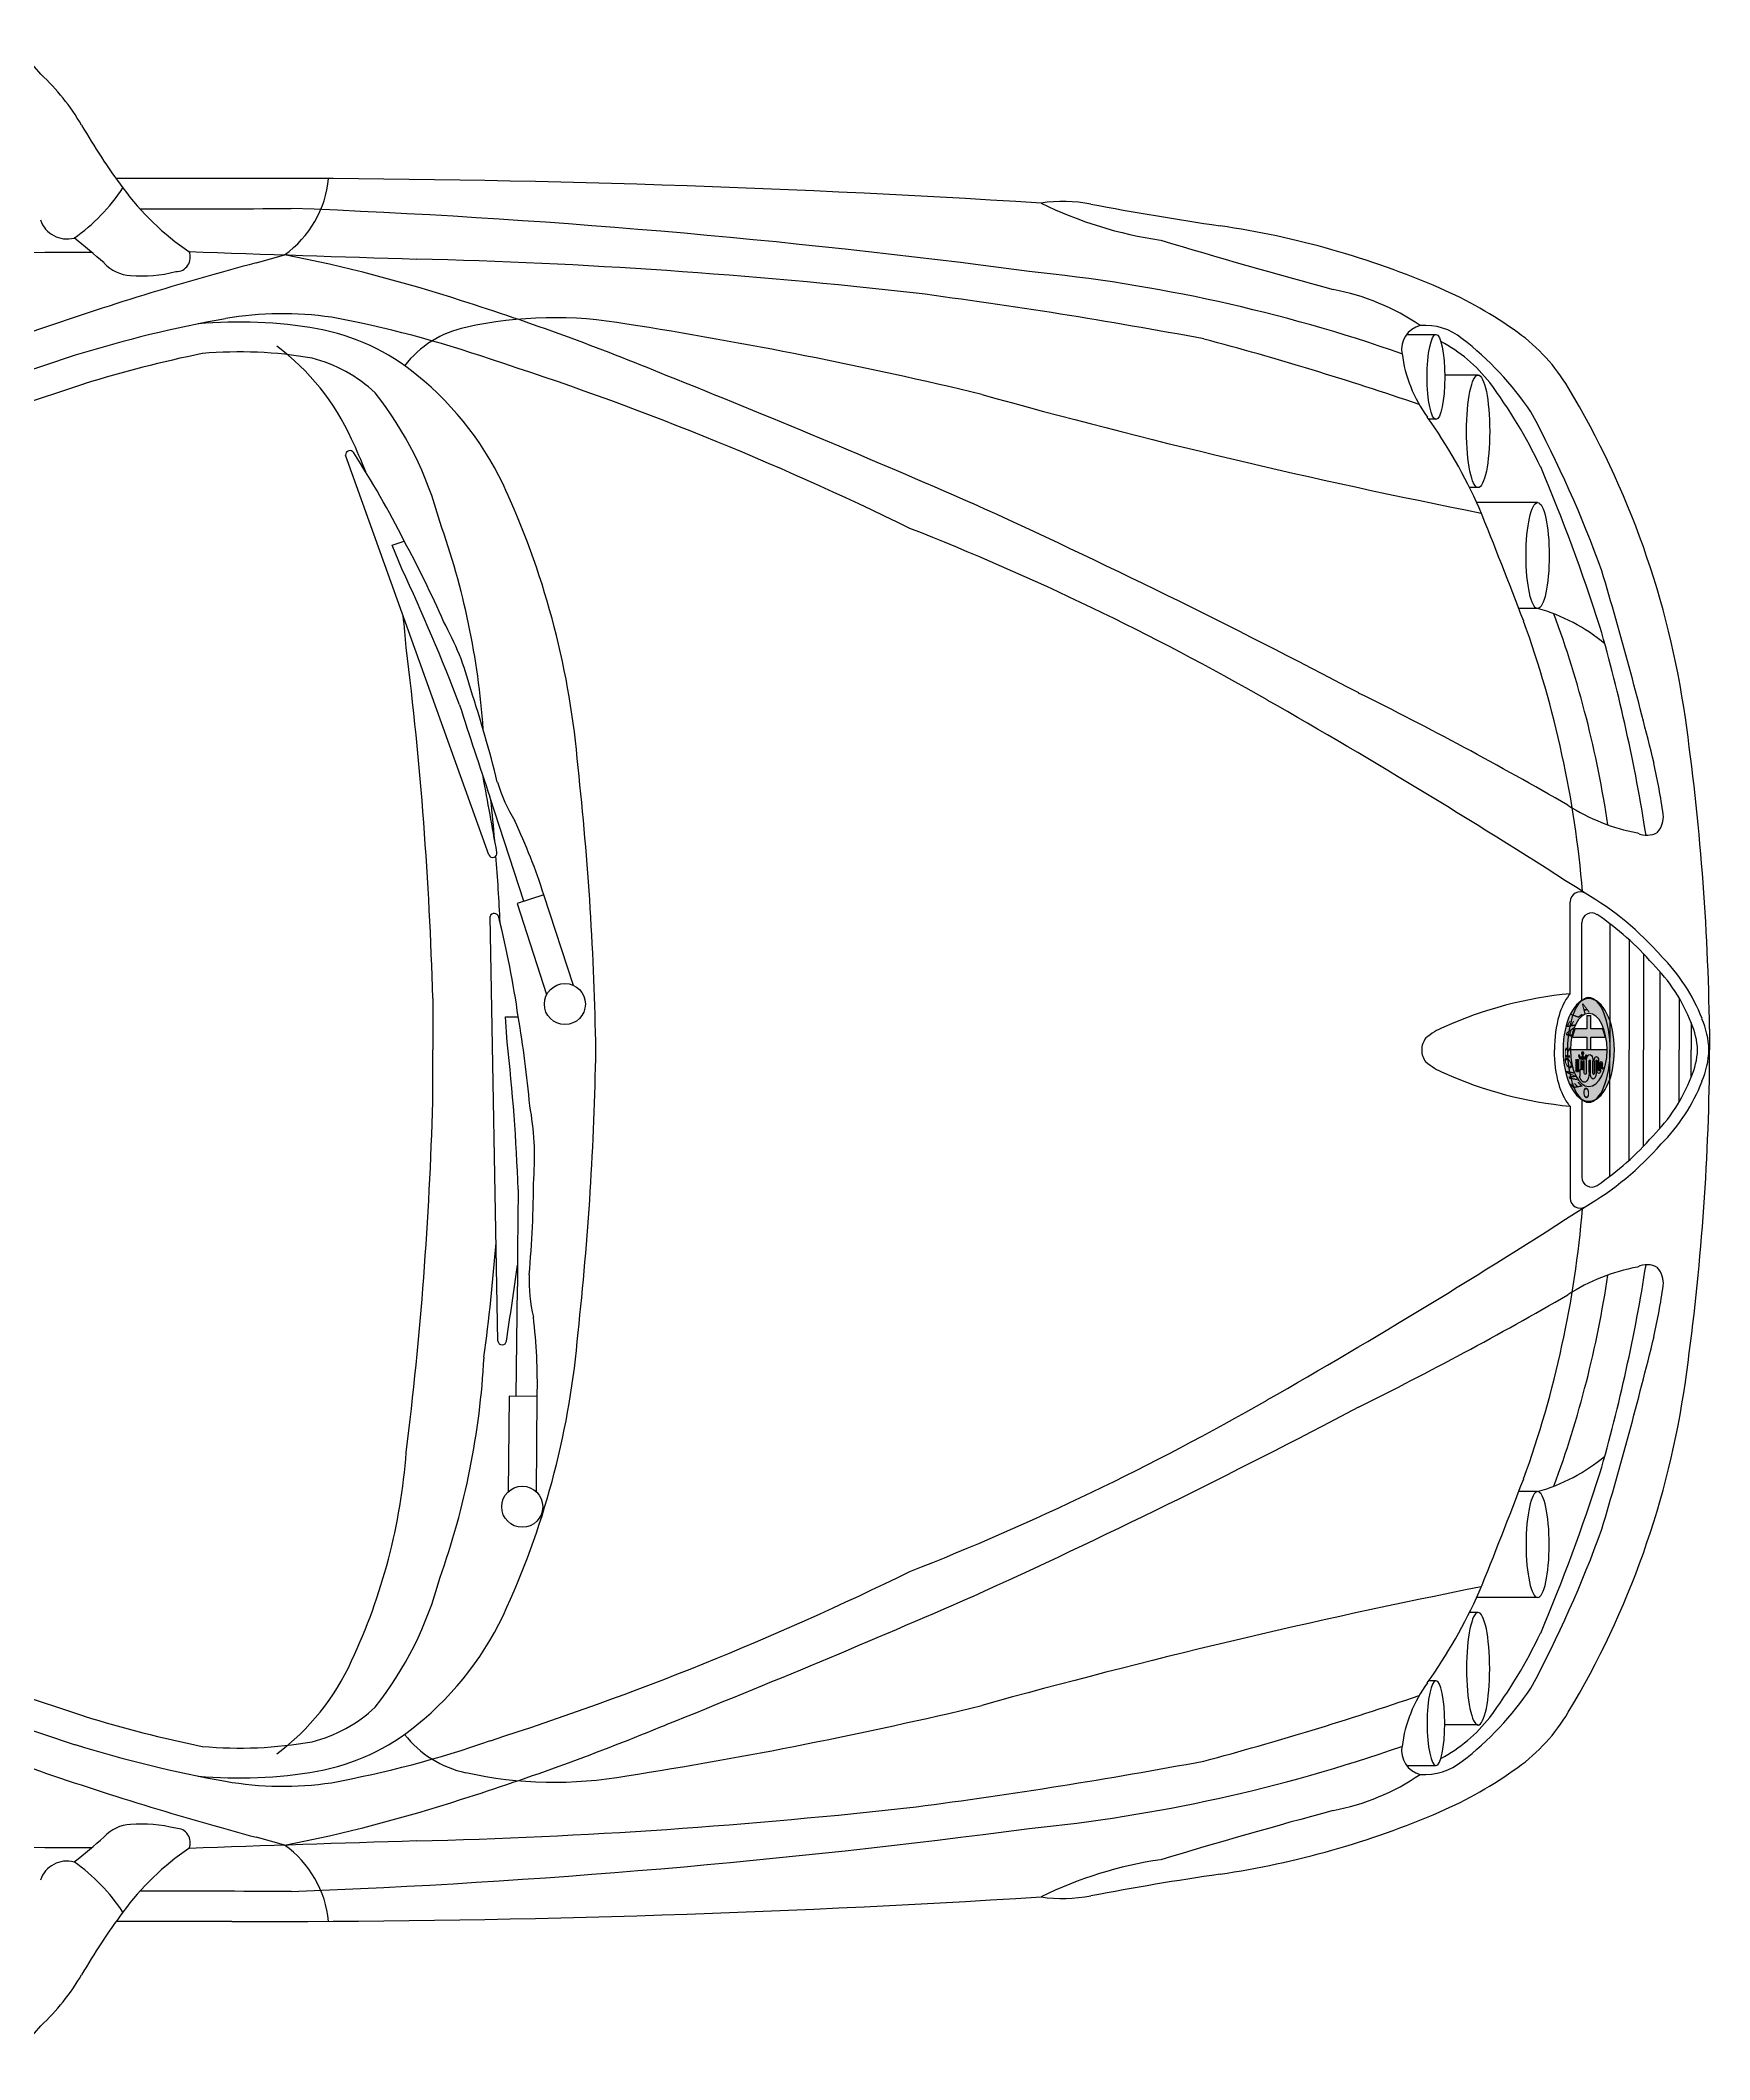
# Model space of a CAD drawing. Header units: inches. Extents: x 2610 to 3060, y 1152 to 1969.
# Drawn here: x 2802.9 to 2848.1, y 1223.1 to 1277.9 of the extents above; entities that cross this region are included whole.
import ezdxf

# ---------------------------------------------------------------- set-up
doc = ezdxf.new("R2010")
doc.units = ezdxf.units.IN
doc.header["$MEASUREMENT"] = 0
doc.styles.add('ALFA', font='')
doc.styles.get('ALFA').set_extended_font_data('Arial Black')

# ---------------------------------------------------------------- blocks, each defined once
blk = doc.blocks.new('A$C670E5B59')
h = blk.add_hatch(color=256)
edge = h.paths.add_edge_path()
edge.add_ellipse((121.2, 1014.4), major_axis=(0, 51.5), ratio=0.5, start_angle=0, end_angle=360, ccw=False)
edge = h.paths.add_edge_path(flags=16)
edge.add_ellipse((121.2, 1014.4), major_axis=(0, 36.7), ratio=0.5, start_angle=0, end_angle=360, ccw=False)
h = blk.add_hatch(color=256)
edge = h.paths.add_edge_path(flags=16)
edge.add_ellipse((125.8, 1026.7), major_axis=(0, 1.77), ratio=0.5, start_angle=173.0752, end_angle=255.4624)
edge.add_line((126.7, 1026.3), (126.7, 1034.4))
edge.add_line((126.7, 1034.4), (127.7, 1034.4))
edge.add_line((127.7, 1034.4), (127.7, 1026.6))
edge.add_ellipse((129, 1027.4), major_axis=(0, 2.59), ratio=0.5, start_angle=109.0926, end_angle=187.0138)
edge.add_line((129.1, 1024.9), (129.1, 1034.3))
edge.add_line((129.1, 1034.3), (130.2, 1034.3))
edge.add_line((130.2, 1034.3), (130.2, 1040.6))
edge.add_line((130.2, 1040.6), (130.5, 1040.6))
edge.add_line((130.5, 1040.6), (130.5, 1041.4))
edge.add_ellipse((124.8, 1033.3), major_axis=(0, 13.9), ratio=0.5, start_angle=-54.3478, end_angle=-19.2121)
edge.add_ellipse((125.8, 1034.9), major_axis=(0, 11.8), ratio=0.5, start_angle=-12.9228, end_angle=16.0502)
edge.add_ellipse((125.4, 1037.7), major_axis=(0, 8.91), ratio=0.5, start_angle=16.0502, end_angle=75.0584)
edge.add_ellipse((128.6, 1036.1), major_axis=(0, 15.4), ratio=0.5, start_angle=75.465, end_angle=87.697)
edge.add_line((120.9, 1036.8), (120.9, 1025.5))
edge.add_ellipse((120.3, 1025.5), major_axis=(0, 1.15), ratio=0.5, start_angle=90, end_angle=270, ccw=False)
edge.add_line((119.7, 1025.5), (119.7, 1037.8))
edge.add_ellipse((116.8, 1037.8), major_axis=(0, 5.81), ratio=0.5, start_angle=-90, end_angle=90)
edge.add_line((113.9, 1037.8), (113.9, 1025.6))
edge.add_ellipse((113.4, 1025.6), major_axis=(0, 1.07), ratio=0.5, start_angle=90, end_angle=270, ccw=False)
edge.add_line((112.8, 1025.6), (112.8, 1034.5))
edge.add_ellipse((111.1, 1034.5), major_axis=(0, 3.44), ratio=0.5, start_angle=-90, end_angle=90)
edge.add_line((109.4, 1034.5), (109.4, 1028.6))
edge.add_ellipse((108.9, 1028.6), major_axis=(0, 1.07), ratio=0.5, start_angle=90, end_angle=270, ccw=False)
edge.add_line((108.3, 1028.6), (108.3, 1032.3))
edge.add_ellipse((107.5, 1032.1), major_axis=(0, 1.57), ratio=0.5, start_angle=-83.4027, end_angle=2.5647)
edge.add_ellipse((107.7, 1031.3), major_axis=(0, 2.37), ratio=0.5, start_angle=8.9401, end_angle=73.4184)
edge.add_ellipse((107.6, 1030.3), major_axis=(0, 2.63), ratio=0.5, start_angle=369.3553, end_angle=408.8734, ccw=False)
edge.add_ellipse((107.3, 1032.3), major_axis=(0, 0.606), ratio=0.5, start_angle=277.7314, end_angle=347.0675, ccw=False)
edge.add_line((107.6, 1032.3), (107.6, 1028.6))
edge.add_ellipse((108.9, 1028.6), major_axis=(0, 2.72), ratio=0.5, start_angle=90, end_angle=270)
edge.add_line((110.3, 1028.6), (110.3, 1034.5))
edge.add_ellipse((110.8, 1034.5), major_axis=(0, 0.963), ratio=0.5, start_angle=270, end_angle=450, ccw=False)
edge.add_line((111.3, 1034.5), (111.3, 1025.6))
edge.add_ellipse((113.6, 1025.6), major_axis=(0, 4.59), ratio=0.5, start_angle=90, end_angle=270)
edge.add_line((115.8, 1025.6), (115.8, 1037.8))
edge.add_ellipse((116.4, 1037.8), major_axis=(0, 1.17), ratio=0.5, start_angle=270, end_angle=450, ccw=False)
edge.add_line((117, 1037.8), (117, 1025.6))
edge.add_ellipse((120.3, 1025.6), major_axis=(0, 6.64), ratio=0.5, start_angle=90, end_angle=270)
edge.add_line((123.7, 1025.6), (123.7, 1037.6))
edge.add_ellipse((124.1, 1037.6), major_axis=(0, 0.95), ratio=0.5, start_angle=0, end_angle=90, ccw=False)
edge.add_line((124.1, 1038.6), (125.2, 1038.6))
edge.add_ellipse((125.2, 1037.6), major_axis=(0, 0.95), ratio=0.5, start_angle=270, end_angle=360, ccw=False)
edge.add_line((125.7, 1037.6), (125.7, 1025))
edge.add_line((125.7, 1025), (125.7, 1025))
edge = h.paths.add_edge_path(flags=16)
edge.add_line((124.1, 1019.5), (125, 1021.5))
edge.add_line((125, 1021.5), (126.6, 1021.5))
edge.add_ellipse((127.3, 1022.5), major_axis=(0, 1.72), ratio=0.5, start_angle=123.4845, end_angle=146.5155)
edge.add_line((126.9, 1021), (126.9, 1019.1))
edge.add_ellipse((127.3, 1017.7), major_axis=(0, 1.66), ratio=0.5, start_angle=34.9708, end_angle=325.0292)
edge.add_line((127.8, 1019.1), (127.8, 1021))
edge.add_ellipse((127.3, 1022.5), major_axis=(0, 1.72), ratio=0.5, start_angle=213.4845, end_angle=236.5155)
edge.add_line((128.1, 1021.5), (129.7, 1021.5))
edge.add_line((129.7, 1021.5), (130.5, 1019.5))
edge.add_ellipse((130.9, 1020.1), major_axis=(0, 0.95), ratio=0.5, start_angle=131.3596, end_angle=311.3596)
edge.add_line((131.3, 1020.8), (130.1, 1023.4))
edge.add_line((130.1, 1023.4), (128.1, 1023.4))
edge.add_ellipse((127.3, 1022.5), major_axis=(0, 1.72), ratio=0.5, start_angle=-56.5155, end_angle=56.5155)
edge.add_line((126.6, 1023.4), (124.6, 1023.4))
edge.add_line((124.6, 1023.4), (123.4, 1020.8))
edge.add_ellipse((123.8, 1020.1), major_axis=(0, 0.95), ratio=0.5, start_angle=48.6404, end_angle=228.6404)
h.paths.add_polyline_path([(133.4, 1036.1), (133.4, 1023.9), (131.6, 1023.9), (131.6, 1036.1)], flags=16)
edge = h.paths.add_edge_path(flags=16)
edge.add_ellipse((134, 1032.5), major_axis=(0, 0.952), ratio=0.5, start_angle=0, end_angle=360, ccw=False)
edge = h.paths.add_edge_path(flags=16)
edge.add_ellipse((134, 1035), major_axis=(0, 0.952), ratio=0.5, start_angle=0, end_angle=360, ccw=False)
edge = h.paths.add_edge_path(flags=16)
edge.add_ellipse((134, 1030), major_axis=(0, 0.952), ratio=0.5, start_angle=0, end_angle=360, ccw=False)
edge = h.paths.add_edge_path(flags=16)
edge.add_ellipse((134, 1027.5), major_axis=(0, 0.952), ratio=0.5, start_angle=0, end_angle=360, ccw=False)
edge = h.paths.add_edge_path(flags=16)
edge.add_ellipse((134, 1025), major_axis=(0, 0.952), ratio=0.5, start_angle=0, end_angle=360, ccw=False)
edge = h.paths.add_edge_path()
edge.add_ellipse((121.2, 1014.4), major_axis=(0, 36.7), ratio=0.5, start_angle=-90, end_angle=90, ccw=False)
edge.add_line((139.6, 1014.4), (102.9, 1014.4))
h = blk.add_hatch(color=256)
edge = h.paths.add_edge_path()
edge.add_ellipse((125.8, 1026.7), major_axis=(0, 1.77), ratio=0.5, start_angle=173.0752, end_angle=255.4624)
edge.add_line((126.7, 1026.3), (126.7, 1034.4))
edge.add_line((126.7, 1034.4), (127.7, 1034.4))
edge.add_line((127.7, 1034.4), (127.7, 1026.6))
edge.add_ellipse((129, 1027.4), major_axis=(0, 2.59), ratio=0.5, start_angle=109.0926, end_angle=187.0138)
edge.add_line((129.1, 1024.9), (129.1, 1034.3))
edge.add_line((129.1, 1034.3), (130.2, 1034.3))
edge.add_line((130.2, 1034.3), (130.2, 1040.6))
edge.add_line((130.2, 1040.6), (130.5, 1040.6))
edge.add_line((130.5, 1040.6), (130.5, 1041.4))
edge.add_ellipse((124.8, 1033.3), major_axis=(0, 13.9), ratio=0.5, start_angle=-54.3478, end_angle=-19.2121)
edge.add_ellipse((125.8, 1034.9), major_axis=(0, 11.8), ratio=0.5, start_angle=-12.9228, end_angle=16.0502)
edge.add_ellipse((125.4, 1037.7), major_axis=(0, 8.91), ratio=0.5, start_angle=16.0502, end_angle=75.0584)
edge.add_ellipse((128.6, 1036.1), major_axis=(0, 15.4), ratio=0.5, start_angle=75.465, end_angle=87.697)
edge.add_line((120.9, 1036.8), (120.9, 1025.5))
edge.add_ellipse((120.3, 1025.5), major_axis=(0, 1.15), ratio=0.5, start_angle=90, end_angle=270, ccw=False)
edge.add_line((119.7, 1025.5), (119.7, 1037.8))
edge.add_ellipse((116.8, 1037.8), major_axis=(0, 5.81), ratio=0.5, start_angle=-90, end_angle=90)
edge.add_line((113.9, 1037.8), (113.9, 1025.6))
edge.add_ellipse((113.4, 1025.6), major_axis=(0, 1.07), ratio=0.5, start_angle=90, end_angle=270, ccw=False)
edge.add_line((112.8, 1025.6), (112.8, 1034.5))
edge.add_ellipse((111.1, 1034.5), major_axis=(0, 3.44), ratio=0.5, start_angle=-90, end_angle=90)
edge.add_line((109.4, 1034.5), (109.4, 1028.6))
edge.add_ellipse((108.9, 1028.6), major_axis=(0, 1.07), ratio=0.5, start_angle=90, end_angle=270, ccw=False)
edge.add_line((108.3, 1028.6), (108.3, 1032.3))
edge.add_ellipse((107.5, 1032.1), major_axis=(0, 1.57), ratio=0.5, start_angle=-83.4027, end_angle=2.5647)
edge.add_ellipse((107.7, 1031.3), major_axis=(0, 2.37), ratio=0.5, start_angle=8.9401, end_angle=73.4184)
edge.add_ellipse((107.6, 1030.3), major_axis=(0, 2.63), ratio=0.5, start_angle=369.3553, end_angle=408.8734, ccw=False)
edge.add_ellipse((107.3, 1032.3), major_axis=(0, 0.606), ratio=0.5, start_angle=277.7314, end_angle=347.0675, ccw=False)
edge.add_line((107.6, 1032.3), (107.6, 1028.6))
edge.add_ellipse((108.9, 1028.6), major_axis=(0, 2.72), ratio=0.5, start_angle=90, end_angle=270)
edge.add_line((110.3, 1028.6), (110.3, 1034.5))
edge.add_ellipse((110.8, 1034.5), major_axis=(0, 0.963), ratio=0.5, start_angle=270, end_angle=450, ccw=False)
edge.add_line((111.3, 1034.5), (111.3, 1025.6))
edge.add_ellipse((113.6, 1025.6), major_axis=(0, 4.59), ratio=0.5, start_angle=90, end_angle=270)
edge.add_line((115.8, 1025.6), (115.8, 1037.8))
edge.add_ellipse((116.4, 1037.8), major_axis=(0, 1.17), ratio=0.5, start_angle=-90, end_angle=90, ccw=False)
edge.add_line((117, 1037.8), (117, 1025.6))
edge.add_ellipse((120.3, 1025.6), major_axis=(0, 6.64), ratio=0.5, start_angle=90, end_angle=270)
edge.add_line((123.7, 1025.6), (123.7, 1037.6))
edge.add_ellipse((124.1, 1037.6), major_axis=(0, 0.95), ratio=0.5, start_angle=360, end_angle=450, ccw=False)
edge.add_line((124.1, 1038.6), (125.2, 1038.6))
edge.add_ellipse((125.2, 1037.6), major_axis=(0, 0.95), ratio=0.5, start_angle=270, end_angle=360, ccw=False)
edge.add_line((125.7, 1037.6), (125.7, 1025))
edge.add_line((125.7, 1025), (125.7, 1025))
h = blk.add_hatch(color=256)
h.paths.add_polyline_path([(131.6, 1036.1), (131.9, 1036.1), (131.9, 1023.9), (131.6, 1023.9)])
h.paths.add_polyline_path([(132.6, 1036.1), (133.4, 1036.1), (133.4, 1023.9), (132.6, 1023.9)])
edge = h.paths.add_edge_path()
edge.add_ellipse((134, 1025), major_axis=(0, 0.952), ratio=0.5, start_angle=180, end_angle=360, ccw=False)
edge.add_ellipse((134, 1025), major_axis=(0, 0.952), ratio=0.5, start_angle=0, end_angle=180, ccw=False)
edge = h.paths.add_edge_path()
edge.add_ellipse((134, 1027.5), major_axis=(0, 0.952), ratio=0.5, start_angle=180, end_angle=360, ccw=False)
edge.add_ellipse((134, 1027.5), major_axis=(0, 0.952), ratio=0.5, start_angle=0, end_angle=180, ccw=False)
edge = h.paths.add_edge_path()
edge.add_ellipse((134, 1030), major_axis=(0, 0.952), ratio=0.5, start_angle=180, end_angle=360, ccw=False)
edge.add_ellipse((134, 1030), major_axis=(0, 0.952), ratio=0.5, start_angle=0, end_angle=180, ccw=False)
edge = h.paths.add_edge_path()
edge.add_ellipse((134, 1032.5), major_axis=(0, 0.952), ratio=0.5, start_angle=180, end_angle=360, ccw=False)
edge.add_ellipse((134, 1032.5), major_axis=(0, 0.952), ratio=0.5, start_angle=0, end_angle=180, ccw=False)
edge = h.paths.add_edge_path()
edge.add_ellipse((134, 1035), major_axis=(0, 0.952), ratio=0.5, start_angle=180, end_angle=360, ccw=False)
edge.add_ellipse((134, 1035), major_axis=(0, 0.952), ratio=0.5, start_angle=0, end_angle=180, ccw=False)
blk.add_hatch(color=256).paths.add_polyline_path([(132.6, 1023.9), (131.9, 1023.9), (131.9, 1036.1), (132.6, 1036.1)])
h = blk.add_hatch(color=256)
edge = h.paths.add_edge_path()
edge.add_line((123.3, 979.9), (123.3, 993.2))
edge.add_line((123.3, 993.2), (135, 993.2))
edge.add_ellipse((121.2, 1014.4), major_axis=(0, 34.7), ratio=0.5, start_angle=232.2847, end_angle=248.2282)
edge.add_line((137.3, 1001.5), (123.3, 1001.5))
edge.add_line((123.3, 1001.5), (123.3, 1013.8))
edge.add_line((123.3, 1013.8), (119.2, 1013.8))
edge.add_line((119.2, 1013.8), (119.2, 1001.5))
edge.add_line((119.2, 1001.5), (105.1, 1001.5))
edge.add_ellipse((121.2, 1014.4), major_axis=(0, 34.7), ratio=0.5, start_angle=111.7718, end_angle=127.7153)
edge.add_line((107.5, 993.2), (119.2, 993.2))
edge.add_line((119.2, 993.2), (119.2, 979.9))
edge.add_ellipse((121.2, 1014.4), major_axis=(0, 34.7), ratio=0.5, start_angle=173.4699, end_angle=186.709)
h = blk.add_hatch(color=256)
edge = h.paths.add_edge_path()
edge.add_line((124.1, 1019.5), (125, 1021.5))
edge.add_line((125, 1021.5), (126.6, 1021.5))
edge.add_ellipse((127.3, 1022.5), major_axis=(0, 1.72), ratio=0.5, start_angle=123.4845, end_angle=146.5155)
edge.add_line((126.9, 1021), (126.9, 1019.1))
edge.add_ellipse((127.3, 1017.7), major_axis=(0, 1.66), ratio=0.5, start_angle=34.9708, end_angle=325.0292)
edge.add_line((127.8, 1019.1), (127.8, 1021))
edge.add_ellipse((127.3, 1022.5), major_axis=(0, 1.72), ratio=0.5, start_angle=213.4845, end_angle=236.5155)
edge.add_line((128.1, 1021.5), (129.7, 1021.5))
edge.add_line((129.7, 1021.5), (130.5, 1019.5))
edge.add_ellipse((130.9, 1020.1), major_axis=(0, 0.95), ratio=0.5, start_angle=131.3596, end_angle=311.3596)
edge.add_line((131.3, 1020.8), (130.1, 1023.4))
edge.add_line((130.1, 1023.4), (128.1, 1023.4))
edge.add_ellipse((127.3, 1022.5), major_axis=(0, 1.72), ratio=0.5, start_angle=-56.5155, end_angle=56.5155)
edge.add_line((126.6, 1023.4), (124.6, 1023.4))
edge.add_line((124.6, 1023.4), (123.4, 1020.8))
edge.add_ellipse((123.8, 1020.1), major_axis=(0, 0.95), ratio=0.5, start_angle=48.6404, end_angle=228.6404)
for p, q in [((1482.4, 1888.9), (1598.7, 1888.9)), ((303.9, 1732.3), (274.7, 1732.3)), ((232.2, 1691.6), (265.6, 1691.6)), ((274.5, 1647.2), (281.7, 1647.2)), ((172.5, 1563.6), (233.6, 1563.6)), ((232.2, 1578.7), (240.8, 1578.7)), ((172.5, 1457.5), (191.4, 1457.5)), ((1176.9, 1457.9), (1176.2, 1362)), ((1204.2, 1361.7), (1205.4, 1457.7)), ((1176.2, 1362), (1204.2, 1361.7)), ((1197.2, 1361.8), (1195.9, 1251.7)), ((1215.6, 1306.5), (1223.5, 880.6)), ((139.8, 1070.8), (139.8, 1163.1)), ((100.1, 1141.1), (100.1, 1014.4)), ((128.3, 1064), (128.3, 1142)), ((80.7, 1124.9), (80.7, 1014.4)), ((66.3, 1110.8), (66.3, 1014.4)), ((50, 1093.2), (50, 1014.4)), ((30.5, 1066.4), (30.5, 1014.4)), ((1280.9, 1066.4), (1280.9, 1014.4)), ((0, 1035.2), (0, 1014.4)), ((18.6, 1042), (18.6, 1014.4)), ((109.4, 1034.5), (109.4, 1028.6)), ((110.3, 1028.6), (110.3, 1034.5)), ((111.3, 1034.5), (111.3, 1025.6)), ((112.8, 1025.6), (112.8, 1034.5)), ((113.9, 1037.8), (113.9, 1025.6)), ((115.8, 1025.6), (115.8, 1037.8)), ((117, 1037.8), (117, 1025.6)), ((119.7, 1025.5), (119.7, 1037.8)), ((120.9, 1036.8), (120.9, 1025.5)), ((123.7, 1025.6), (123.7, 1037.6)), ((124.1, 1038.6), (125.2, 1038.6)), ((125.7, 1037.6), (125.7, 1025)), ((126.7, 1026.3), (126.7, 1034.4)), ((126.7, 1034.4), (127.7, 1034.4)), ((127.7, 1034.4), (127.7, 1026.6)), ((129.1, 1024.9), (129.1, 1034.3)), ((129.1, 1034.3), (130.2, 1034.3)), ((130.2, 1034.3), (130.2, 1040.6)), ((130.2, 1040.6), (130.5, 1040.6)), ((130.5, 1040.6), (130.5, 1041.4)), ((131.6, 1023.9), (131.6, 1036.1)), ((133.4, 1036.1), (131.6, 1036.1)), ((131.9, 1023.9), (131.9, 1036.1)), ((132.6, 1023.9), (132.6, 1036.1)), ((133.4, 1023.9), (133.4, 1036.1)), ((0, 993.6), (0, 1014.4)), ((18.6, 986.8), (18.6, 1014.4)), ((30.5, 962.4), (30.5, 1014.4)), ((50, 935.6), (50, 1014.4)), ((66.3, 918), (66.3, 1014.4)), ((80.7, 903.9), (80.7, 1014.4)), ((100.1, 887.7), (100.1, 1014.4)), ((102.9, 1014.4), (139.6, 1014.4)), ((107.6, 1032.3), (107.6, 1028.6)), ((108.3, 1028.6), (108.3, 1032.3)), ((123.3, 1013.8), (119.2, 1013.8)), ((119.2, 1013.8), (119.2, 1001.5)), ((123.3, 1001.5), (123.3, 1013.8)), ((124.6, 1023.4), (123.4, 1020.8)), ((124.1, 1019.5), (125, 1021.5)), ((126.6, 1023.4), (124.6, 1023.4)), ((125, 1021.5), (126.6, 1021.5)), ((125.7, 1025), (125.7, 1025)), ((126.9, 1021), (126.9, 1019.1)), ((127.8, 1019.1), (127.8, 1021)), ((130.1, 1023.4), (128.1, 1023.4)), ((128.1, 1021.5), (129.7, 1021.5)), ((129.7, 1021.5), (130.5, 1019.5)), ((131.3, 1020.8), (130.1, 1023.4)), ((133.4, 1023.9), (131.6, 1023.9)), ((1280.9, 962.4), (1280.9, 1014.4)), ((119.2, 1001.5), (105.1, 1001.5)), ((107.5, 993.2), (119.2, 993.2)), ((119.2, 993.2), (119.2, 979.9)), ((137.3, 1001.5), (123.3, 1001.5)), ((123.3, 979.9), (123.3, 993.2)), ((123.3, 993.2), (135, 993.2)), ((1206.3, 1006.4), (1207.9, 981)), ((1207.9, 981), (1195.2, 981)), ((128.3, 964.8), (128.3, 886.9)), ((139.8, 958), (139.8, 865.8)), ((1196.2, 867.4), (1166.7, 958.7)), ((1139.6, 949.7), (1169.6, 858.7)), ((1169.6, 858.7), (1196.2, 867.4)), ((1189.6, 865.2), (1223.6, 760.5)), ((1224.7, 818.7), (1368.5, 417.7)), ((172.5, 571.4), (191.4, 571.4)), ((1312, 531.5), (1321.6, 507.9)), ((1321.6, 507.9), (1309.5, 503.8)), ((172.5, 465.2), (233.6, 465.2)), ((232.2, 450.2), (240.8, 450.2)), ((274.5, 381.6), (281.7, 381.6)), ((232.2, 337.2), (265.6, 337.2)), ((303.9, 296.5), (274.7, 296.5)), ((1482.4, 139.9), (1598.7, 139.9))]:
    blk.add_line(p, q)
for centre in [(1191.2, 1472.7), (1148.4, 968.3)]:
    blk.add_circle(centre, 20.6)
for centre, radius, start, end in [((1781.3, 1906.1), 138.3, 118.7321, 140.8702), ((1832.5, 1824.8), 231.4, 133.2252, 149.4462), ((1028.2, 2295), 700.3, 323.5917, 329.7711), ((1461.8, -10753.7), 12642.6, 89.90669, 93.58791), ((1491.6, 1899), 106.7, 185.5607, 234.4209), ((493.1, 2223.5), 400.8, 278.2697, 296.2978), ((648.9, 1713.8), 151.9, 81.7562, 100.7343), ((1375.6, 2037.4), 267.8, 304.0367, 323.8276), ((1752.6, 1986.8), 193.4, 213.7475, 234.6318), ((34.4, 4955.5), 3147.5, 278.3434, 280.7343), ((1726.8, -6057.8), 7922.4, 92.19768, 97.57434), ((1563.8, 30826.8), 28968.4, 269.7215, 270.02174), ((1647.9, 1856.4), 28.2, 255.1633, 341.1587), ((618.7, 970.9), 879.7, 98.3434, 113.3002), ((-1156.1, 7473.8), 5899.2, 285.06846, 286.81749), ((2953.5, 215.9), 2079.9, 129.14, 130.2211), ((1437.3, -3923.8), 5733.5, 91.40018, 96.4226), ((1727.6, 298.3), 1543, 101.1388, 107.9506), ((-750.5, 67976.2), 66199.9, 271.772604, 271.970238), ((1672.4, 2621.5), 844.9, 253.2959, 255.2995), ((616, -1334.3), 3249.6, 70.8453, 74.9829), ((1538.5, 1809.6), 14.3, 155.9739, 270.9077), ((1582.2, 1829.4), 38, 272.8656, 317.9991), ((2639.9, 221191.8), 219379.2, 269.734536, 269.864329), ((841.8, 182.6), 1620.7, 95.6407, 109.2072), ((1573, 1929.3), 138.3, 255.6747, 274.5973), ((431.9, 1404.7), 407.3, 113.3002, 126.0102), ((419.2, 1553.6), 227.6, 100.5484, 124.4977), ((1501.5, -3586.5), 5406.5, 97.4981, 100.5968), ((2034.5, -699.3), 2586.7, 107.6072, 112.4491), ((1810.1, -2843.7), 4643.2, 98.9685, 103.4492), ((1159.1, 1339), 410.1, 77.5071, 100.217), ((1581.7, 673.5), 1094.3, 100.4792, 109.1289), ((1431.3, 1417.6), 335.5, 80.142, 98.3303), ((1474.8, 1289.1), 455.7, 84.7638, 99.8468), ((1270.9, 526.3), 1241.1, 72.7208, 79.8904), ((302.7, 1582.4), 187.7, 126.0102, 149.0456), ((442.3, 1476.8), 317.5, 127.6944, 145.9445), ((341.7, 1589.3), 153.8, 117.9811, 141.9782), ((285.6, 1682.3), 59.1, 85.3552, 129.3029), ((284.5, 1717.4), 24.5, 349.798, 76.2278), ((1342.2, -1401.2), 3238.5, 104.9405, 108.9322), ((1225.6, 1636), 105.9, 37.884, 77.8935), ((1437.4, 1519.8), 222, 100.5208, 129.2958), ((173.1, 1730.2), 136.5, 323.7226, 352.7989), ((2169.3, -1244.9), 3100.2, 107.7701, 116.1627), ((1437.8, 1568), 145, 104.2806, 133.1751), ((1579.9, 1529.1), 238.7, 126.616, 155.7093), ((1474.8, 1289.1), 425.7, 84.9792, 99.8468), ((1270.9, 526.3), 1211.1, 72.7208, 78.5105), ((-9.5, -3312.7), 5287.8, 67.8055, 71.8289), ((639.7, 1373.6), 521.6, 143.4674, 154.3493), ((5004.8, -8202.8), 10656.4, 111.80332, 113.59511), ((1495.1, 1446.1), 315.5, 128.9183, 156.1718), ((-9.5, -3312.7), 5257.8, 68.1131, 71.8289), ((902.3, 1222.8), 886.8, 149.0456, 171.914), ((-1106.3, 8290.3), 6868.3, 281.21072, 285.50928), ((1619.9, 1452.3), 358, 141.7847, 165.0775), ((1207.5, 1100.3), 1168.1, 151.6701, 160.2471), ((731.5, 1332.5), 549, 144.74, 155.7242), ((1905.7, 1373.1), 599.9, 154.9317, 175.6927), ((1959, 844.4), 1942.3, 157.1264, 162.1643), ((3741.8, -5040.6), 7253.9, 114.45102, 117.85909), ((1969.7, 1229), 837.4, 155.7016, 175.2791), ((5825.8, -701.4), 6033.8, 158.00736, 159.16578), ((2007, 1282.5), 778.5, 160.3348, 177.0419), ((1804.9, -1011), 2738.8, 111.4729, 119.8018), ((4174, 289.1), 4241, 163.4799, 166.1824), ((1771.3, 962.7), 1728.3, 163.9917, 171.1081), ((1150, 1085.4), 1059.3, 159.7554, 171.5959), ((223.7, 1278.9), 185.8, 105.997, 129.6254), ((1183.1, 1085.4), 1059.3, 160.1772, 175.2355), ((4966.3, 964.5), 3686.8, 172.9327, 178.4161), ((3873.8, -4635.6), 6912.2, 119.75075, 122.8451), ((2018.3, -1986.5), 3749.7, 116.3823, 120.0241), ((1755.6, 1350.1), 579.6, 178.8278, 186.7171), ((2466.8, 1000.5), 2467, 171.914, 179.1947), ((3232.8, 1051.9), 2021.4, 172.3023, 175.5701), ((804.8, 1139.1), 766.5, 167.7324, 171.6131), ((4180.1, 963.9), 3063.2, 173.74, 179.0555), ((8267.3, 232.9), 7141.4, 171.35379, 171.97263), ((1211.3, 1306.1), 4.26, 4.891, 175.1345), ((1020.8, 1245.6), 163.4, 358.0776, 13.0023), ((36.8, 1422.6), 193.7, 280.5869, 302.9165), ((70.3, 1248.6), 23.9, 174.4757, 220.494), ((2334.6, 1138.3), 1154.9, 174.9434, 179.7436), ((-6414.9, 1260.9), 7610.9, 359.19758, 359.93053), ((63, 1249.7), 19.9, 236.6604, 298.1927), ((282.5, 903.2), 311.4, 120.4246, 138.6994), ((129.8, 1163.1), 10, 0, 120.4246), ((282.5, 903.2), 299.8, 124.5136, 138.765), ((118.3, 1142), 10, 0, 124.5136), ((1462.9, 1122.2), 284.1, 175.7008, 190.5305), ((3131.1, 1225.7), 1937.2, 182.1114, 186.4993), ((180.7, 978), 185.9, 135.333, 158.5922), ((180.7, 978), 174.3, 135.2217, 158.6284), ((101.9, 670.3), 402.3, 65.824, 84.5891), ((2290.9, 1168.2), 1111.6, 185.057, 189.6966), ((84.3, 1012.2), 83.6, 156.2927, 178.5124), ((91.8, 1009.9), 79.9, 156.67, 176.7522), ((240.9, 974), 68.3, 50.1502, 67.8127), ((84.3, 1016.6), 83.6, 181.4876, 203.7073), ((91.8, 1018.9), 79.9, 183.2478, 203.33), ((270.3, 1014.8), 18.5, 358.9002, 39.3712), ((270.3, 1014.1), 18.5, 320.6288, 1.0998), ((4180.1, 1064.9), 3063.2, 180.9445, 186.26), ((2466.8, 1028.3), 2467, 180.8053, 188.086), ((240.9, 1054.8), 68.3, 292.1873, 309.8498), ((180.7, 1050.8), 185.9, 201.4078, 224.667), ((180.7, 1050.8), 174.3, 201.3716, 224.7783), ((101.9, 1358.5), 402.3, 275.4109, 294.176), ((2144, 1115), 958.2, 188.0378, 194.1354), ((4966.3, 1064.3), 3686.8, 181.5839, 187.0673), ((282.5, 1125.6), 311.4, 221.3006, 239.5754), ((282.5, 1125.6), 299.8, 221.235, 235.4864), ((118.3, 886.9), 10, 235.4864, 0), ((3232.8, 976.9), 2021.4, 182.5578, 184.4624), ((1219.2, 881.8), 4.48, 190.576, 344.4142), ((129.8, 865.8), 10, 239.5754, 0), ((3873.8, 6664.4), 6912.2, 237.1549, 240.24925), ((1183.1, 943.4), 1059.3, 184.7645, 199.8228), ((1722.4, 1032.9), 579.6, 197.4906, 205.3799), ((1220.8, 817), 4.26, 23.5538, 193.7973), ((8249.2, 2058.1), 7141.4, 190.01658, 190.63543), ((70.3, 780.2), 23.9, 139.506, 185.5243), ((63, 779.1), 19.9, 61.8073, 123.3396), ((1771.3, 1066.1), 1728.3, 188.8919, 196.0083), ((36.8, 606.2), 193.7, 57.0835, 79.4131), ((3232.8, 976.9), 2021.4, 184.9046, 186.0596), ((804.8, 889.7), 766.5, 188.3869, 192.2676), ((1150, 943.4), 1059.3, 188.4041, 200.2446), ((1059.6, 698.7), 163.4, 16.7404, 31.6651), ((2018.3, 4015.4), 3749.7, 239.9759, 243.6177), ((-5990, -1666.2), 7610.9, 17.86037, 18.59332), ((1969.7, 799.8), 837.4, 184.7209, 204.2984), ((2338.7, 1017.4), 1154.9, 193.6062, 198.4064), ((4174, 1739.7), 4241, 193.8176, 196.5201), ((2007, 746.3), 778.5, 183.9616, 199.6652), ((902.3, 806), 886.8, 188.086, 210.9544), ((3741.8, 7069.4), 7253.9, 242.14091, 245.54898), ((1804.9, 3039.8), 2738.8, 240.1982, 248.5271), ((1518.1, 723.2), 284.1, 194.3636, 209.1933), ((3065.4, 1355.2), 1937.2, 200.7742, 205.1621), ((1905.7, 655.8), 599.9, 184.3073, 187.3853), ((223.7, 749.9), 185.8, 230.3746, 254.003), ((1959, 1184.4), 1942.3, 197.8357, 202.8736), ((5825.8, 2730.2), 6033.8, 200.83422, 201.99264), ((2287.7, 1031.8), 1111.6, 203.7198, 208.3594), ((1207.5, 928.6), 1168.1, 199.7529, 208.3299), ((2169.3, 3273.7), 3100.2, 243.8373, 252.2299), ((2165.6, 934.4), 958.2, 206.7006, 212.7982), ((-1106.3, -6261.5), 6868.3, 74.49072, 78.78928), ((731.5, 696.3), 549, 204.2758, 215.26), ((5004.8, 10231.6), 10656.4, 246.40489, 248.19668), ((1619.9, 576.5), 358, 194.9225, 218.2153), ((1495.1, 582.7), 315.5, 203.8282, 231.0817), ((-9.5, 5341.5), 5257.8, 288.1711, 291.8869), ((639.7, 655.2), 521.6, 205.6507, 216.5326), ((1905.7, 655.8), 599.9, 201.6547, 205.0683), ((-9.5, 5341.5), 5287.8, 288.1711, 292.1945), ((1364, 417.5), 4.48, 209.2388, 3.077), ((1579.9, 499.8), 238.7, 204.2907, 233.384), ((442.3, 552), 317.5, 214.0555, 232.3056), ((173.1, 298.6), 136.5, 7.2011, 36.2774), ((1342.2, 3430.1), 3238.5, 251.0678, 255.0595), ((302.7, 446.4), 187.7, 210.9544, 233.9898), ((341.7, 439.5), 153.8, 218.0218, 242.0189), ((1810.1, 4872.5), 4643.2, 256.5508, 261.0315), ((1437.8, 460.9), 145, 226.8249, 255.7194), ((1270.9, 1502.5), 1211.1, 281.4895, 287.2792), ((2034.5, 2728.2), 2586.7, 247.5509, 252.3928), ((1225.6, 392.9), 105.9, 282.1065, 322.116), ((1437.4, 509), 222, 230.7042, 259.4792), ((284.5, 311.4), 24.5, 283.7722, 10.202), ((841.8, 1846.3), 1620.7, 250.7928, 264.3593), ((1581.7, 1355.3), 1094.3, 250.8711, 259.5208), ((1474.8, 739.7), 425.7, 260.1532, 275.0208), ((1270.9, 1502.5), 1241.1, 280.1096, 287.2792), ((431.9, 624.1), 407.3, 233.9898, 246.6998), ((285.6, 346.5), 59.1, 230.6971, 274.6448), ((419.2, 475.2), 227.6, 235.5023, 259.4516), ((1501.5, 5615.3), 5406.5, 259.4032, 262.5019), ((1159.1, 689.8), 410.1, 259.783, 282.4929), ((1474.8, 739.7), 455.7, 260.1532, 275.2362), ((616, 3363.2), 3249.6, 285.0171, 289.1547), ((1431.3, 611.2), 335.5, 261.6697, 279.858), ((618.7, 1057.9), 879.7, 246.6998, 261.6566), ((-1156.1, -5445), 5899.2, 73.18251, 74.93154), ((1437.3, 5952.6), 5733.5, 263.5774, 268.59982), ((1727.6, 1730.5), 1543, 252.0494, 258.8612), ((1726.8, 8086.6), 7922.4, 262.42566, 267.80232), ((1672.4, -592.6), 844.9, 104.7005, 106.7041), ((1538.5, 219.2), 14.3, 89.0923, 204.0261), ((1573, 99.5), 138.3, 85.4027, 104.3253), ((1582.2, 199.4), 38, 42.0009, 87.1344), ((2953.5, 1812.9), 2079.9, 229.7789, 230.86), ((-750.5, -65947.4), 66199.9, 88.029762, 88.227396), ((1491.6, 129.8), 106.7, 125.5791, 174.4393), ((1375.6, -8.6), 267.8, 36.1724, 55.9633), ((2639.9, -219163), 219379.2, 90.135671, 90.265464), ((34.4, -2926.7), 3147.5, 79.2657, 81.6566), ((493.1, -194.7), 400.8, 63.7022, 81.7303), ((1752.6, 42.1), 193.4, 125.3682, 146.2525), ((1647.9, 172.5), 28.2, 18.8413, 104.8367), ((648.9, 315), 151.9, 259.2657, 278.2438), ((1461.8, 12782.5), 12642.6, 266.41209, 270.09331), ((1563.8, -28797.9), 28968.4, 89.97826, 90.2785), ((1028.2, -266.1), 700.3, 30.2289, 36.4083), ((1832.5, 204), 231.4, 210.5538, 226.7748), ((1781.3, 122.7), 138.3, 219.1298, 241.2679)]:
    blk.add_arc(centre, radius, start, end)
at = {"extrusion": (0, 0, -1)}
for centre, major_axis, ratio in [((274.5, 1689.8), (0, 42.6), 0.20871), ((232.2, 1635.2), (0, 56.5), 0.205586), ((172.5, 1510.6), (0, 53.1), 0.218742), ((121.2, 1014.4), (0, 51.5), 0.5), ((121.2, 1014.4), (0, 52.5), 0.407661), ((121.2, 1014.4), (0, 36.7), 0.5), ((134, 1035), (0, 0.952), 0.5), ((134, 1032.5), (0, 0.952), 0.5), ((134, 1030), (0, 0.952), 0.5), ((134, 1027.5), (0, 0.952), 0.5), ((134, 1025), (0, 0.952), 0.5)]:
    blk.add_ellipse(centre, major_axis=major_axis, ratio=ratio, dxfattribs=at)
for centre, major_axis, start_param, end_param in [((107.7, 1031.3), (0, 2.37), -1.281392, -0.156034), ((107.5, 1032.1), (0, 1.57), -0.044763, 1.455652), ((111.1, 1034.5), (0, 3.44), -1.570796, 1.570796), ((110.8, 1034.5), (0, 0.963), -1.570796, 1.570796), ((116.8, 1037.8), (0, 5.81), -1.570796, 1.570796), ((116.4, 1037.8), (0, 1.17), 4.712389, 7.853982), ((128.6, 1036.1), (0, 15.4), -1.530601, -1.317113), ((125.4, 1037.7), (0, 8.91), -1.310016, -0.280129), ((124.1, 1037.6), (0, 0.95), -1.570796, 0), ((125.8, 1034.9), (0, 11.8), -0.280129, 0.225546), ((125.2, 1037.6), (0, 0.95), 0, 1.570796), ((124.8, 1033.3), (0, 13.9), 0.335315, 0.948547), ((107.6, 1030.3), (0, 2.63), -0.853001, -0.163281), ((107.3, 1032.3), (0, 0.606), 0.225714, 1.435857), ((108.9, 1028.6), (0, 2.72), 1.570796, 4.712389), ((108.9, 1028.6), (0, 1.07), 1.570796, 4.712389), ((113.6, 1025.6), (0, 4.59), 1.570796, 4.712389), ((113.4, 1025.6), (0, 1.07), 1.570796, 4.712389), ((120.3, 1025.6), (0, 6.64), 1.570796, 4.712389), ((120.3, 1025.5), (0, 1.15), 1.570796, 4.712389), ((123.8, 1020.1), (0, 0.95), 2.292658, 5.43425), ((125.8, 1026.7), (0, 1.77), 1.824525, 3.262454), ((127.3, 1017.7), (0, 1.66), 0.610355, 5.67283), ((127.3, 1022.5), (0, 1.72), -0.986381, 0.986381), ((127.3, 1022.5), (0, 1.72), 3.726008, 4.127974), ((129, 1027.4), (0, 2.59), 3.019178, 4.37916), ((127.3, 1022.5), (0, 1.72), 2.155212, 2.557177), ((130.9, 1020.1), (0, 0.95), 0.848935, 3.990528), ((121.2, 1014.4), (0, 34.7), 4.054133, 4.3324), ((121.2, 1014.4), (0, 34.7), 1.950786, 2.229052), ((121.2, 1014.4), (0, 34.7), 3.024498, 3.255564)]:
    blk.add_ellipse(centre, major_axis=major_axis, ratio=0.5, start_param=start_param, end_param=end_param, dxfattribs=at)
for centre, major_axis, ratio in [((172.5, 518.3), (0, -53.1), 0.218742), ((232.2, 393.7), (0, -56.5), 0.205586), ((274.5, 339.1), (0, -42.6), 0.20871)]:
    blk.add_ellipse(centre, major_axis=major_axis, ratio=ratio)
for points in [[(139.8, 1070.8), (140.3, 1070.3), (140.7, 1069.9), (145.6, 1063.7), (148.7, 1056.9), (154.1, 1038.7), (155.6, 1026.5), (155.6, 1014.4)], [(139.8, 958), (140.3, 958.5), (140.7, 959), (145.6, 965.1), (148.7, 971.9), (154.1, 990.2), (155.6, 1002.3), (155.6, 1014.4)]]:
    blk.add_open_spline(points, degree=3, knots=[6.712861, 6.712861, 6.712861, 6.712861, 6.753094, 6.753094, 7.223003, 7.223003, 7.854761, 7.854761, 7.854761, 7.854761])
at = {"style": 'ALFA'}
for s, height, rotation, oblique, width, p in [('O', 10.4, 1.6735, 358.745, 0.50032, (120.8, 1052.2)), ('E', 8.08, 312.8907, 32.0468, 0.83694, (126.7, 1051.5)), ('M', 6.66, 297.1015, 36.8625, 1.23257, (132, 1045.6)), ('O', 5.68, 284.2107, 31.1579, 1.693777, (137.1, 1034.4)), ('R', 5.23, 270.6004, 1.8, 1.999341, (139.9, 1023.2)), ('A', 5.74, 254.7382, 327.7591, 1.655806, (138.9, 1001.5)), ('A', 10.2, 194.9518, 348.8677, 0.526274, (125.9, 978)), ('L', 8.59, 221.0824, 331.2131, 0.739512, (131.7, 982.7)), ('F', 6.74, 241.9527, 323.1855, 1.202453, (136.1, 991.1))]:
    blk.add_text(s, height=height, rotation=rotation, dxfattribs=dict(at, oblique=oblique, width=width)).set_placement(p)

msp = doc.modelspace()

# ---------------------------------------------------------------- block references
at = {"xscale": 0.02702093553668009, "yscale": 0.02702093553668009, "zscale": 0.02702093553668009, "rotation": 180}
msp.add_blockref('A$C670E5B59', (2848.116, 1277.916), dxfattribs=at)

doc.saveas('drawing.dxf')
